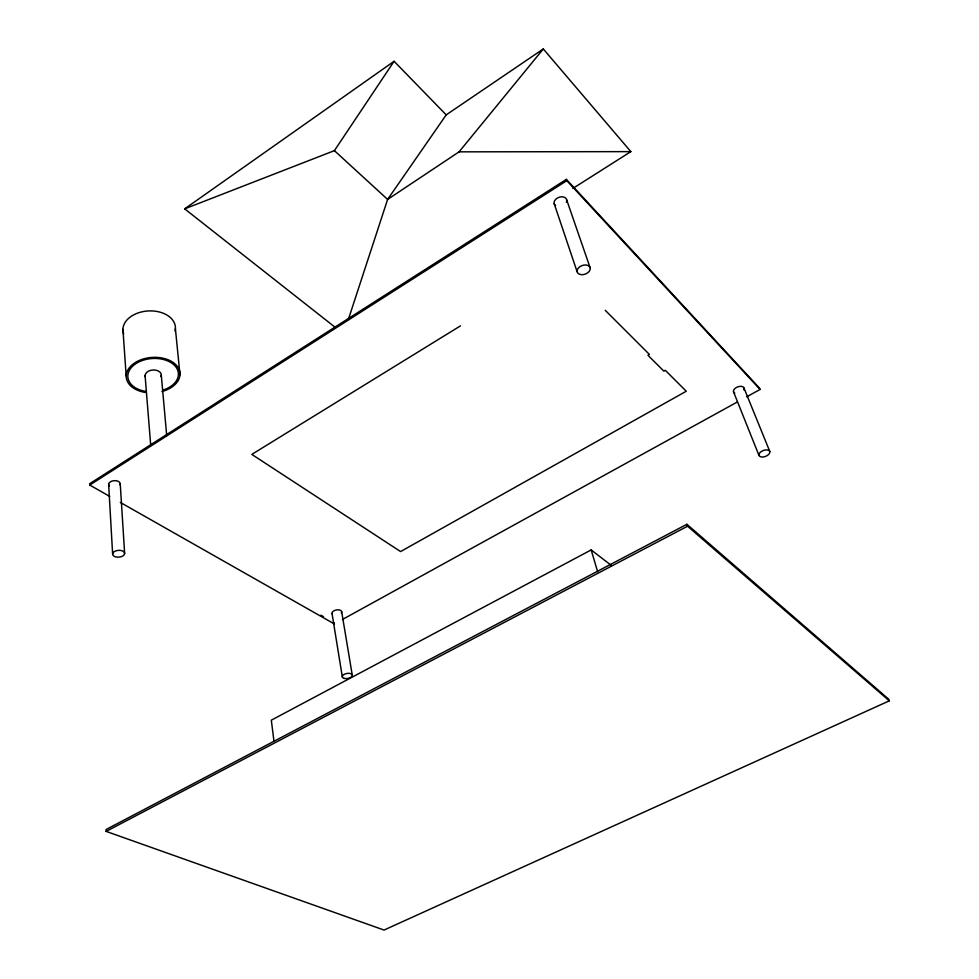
<?xml version="1.0" encoding="UTF-8"?>
<svg xmlns="http://www.w3.org/2000/svg" width="979" height="979" viewBox="0 0 979 979"><rect width="100%" height="100%" fill="white"/><g stroke="black" fill="none" stroke-linecap="round" stroke-linejoin="round"><path stroke-width="1.47" d="M348.34 319.497L387.611 199.435L446.204 114.873L543.296 48.95L630.843 151.635L572.874 188.421M335.246 327.378L184.676 208.857L334.414 150.644L394.096 61.285L446.204 114.873M334.414 150.644L387.611 199.435L459.09 151.843L543.296 48.95M184.676 208.857L394.096 61.285M746.696 396.825L760.083 389.458L759.582 388.235L566.364 179.365L89.689 483.699L89.75 485.058L109.685 496.377M89.75 485.058L566.817 180.674L566.364 179.365M460.46 325.872L251.811 454.391L400.595 551.569L686.267 391.233L665.292 370.295L663.848 371.114L647.963 355.291L649.432 354.447L605.267 310.331M342.393 619.523L737.334 401.99M611.594 565.629L591.157 549.929L271.318 720.177L273.973 741.274M686.903 524.291L106.05 829.531L106.136 831.404L384.049 930.05L889.311 700.829L888.626 699.153L686.903 524.291L687.564 526.212L889.311 700.829M106.136 831.404L687.564 526.212M459.09 151.843L630.843 151.635M320.879 615.167L323.535 616.684M120.319 502.411L334.365 623.953L334.169 622.73M566.817 180.674L760.083 389.458M744.003 388.051L769.812 451.539A5.764 3.17 -20.4 0 1 762.519 457.046A5.764 3.17 -20.4 0 1 760.83 451.833A5.764 3.17 -20.4 0 1 769.812 451.539M733.552 391.881L758.97 455.431M566.67 199.802L590.178 267.879A6.816 4.565 -19.6 0 1 581.306 274.683A6.816 4.565 -19.6 0 1 579.495 266.949A6.816 4.565 -19.6 0 1 590.178 267.879M554.175 203.632L577.145 271.832M591.157 549.929L597.631 571.724M341.659 611.594L352.232 674.972M332.04 613.503L342.332 676.966M175.4 328.699L180.001 374.822M161.302 375.202L166.711 435.655M145.088 375.52L150.705 445.237M122.926 329.36L126.193 375.887M120.246 483.944L124.639 553.478A6.021 3.426 -4.7 0 1 115.534 556.867A6.021 3.426 -4.7 0 1 115.73 550.896A6.021 3.426 -4.7 0 1 124.639 553.478M108.645 484.372L112.622 554.041M555.57 205.627A6.547 4.626 -20.3 0 1 555.546 199.496A6.547 4.626 -20.3 0 1 563.598 197.024A6.547 4.626 -20.3 0 1 566.376 202.31M734.764 393.166A5.568 3.243 -21 0 1 734.629 388.834A5.568 3.243 -21 0 1 741.348 386.375A5.568 3.243 -21 0 1 743.807 389.85M332.37 614.127A4.907 2.631 -10.1 0 1 336.837 609.88A4.907 2.631 -10.1 0 1 341.328 613.001M109.391 486.098A5.813 3.5 -4 0 1 113.772 480.689A5.813 3.5 -4 0 1 120.025 484.862M145.308 376.903A8.126 5.348 -4.1 0 1 153.458 369.976A8.126 5.348 -4.1 0 1 160.96 376.585M145.492 392.481A26.959 17.744 -4.1 0 1 130.941 365.95A26.959 17.744 -4.1 0 1 174.531 363.49A26.959 17.744 -4.1 0 1 161.927 391.551M145.957 391.453A25.319 16.655 -4.1 0 1 132.055 366.782A25.319 16.655 -4.1 0 1 172.708 363.796A25.319 16.655 -4.1 0 1 162.624 390.229M123.697 333.998A26.286 17.879 -3.5 0 1 148.233 310.955A26.286 17.879 -3.5 0 1 175.033 331.037M344.216 678.41A5.054 2.545 -10.3 0 0 352.22 675.657A5.054 2.545 -10.3 0 0 345.403 673.821A5.054 2.545 -10.3 0 0 344.216 678.41"/></g></svg>
